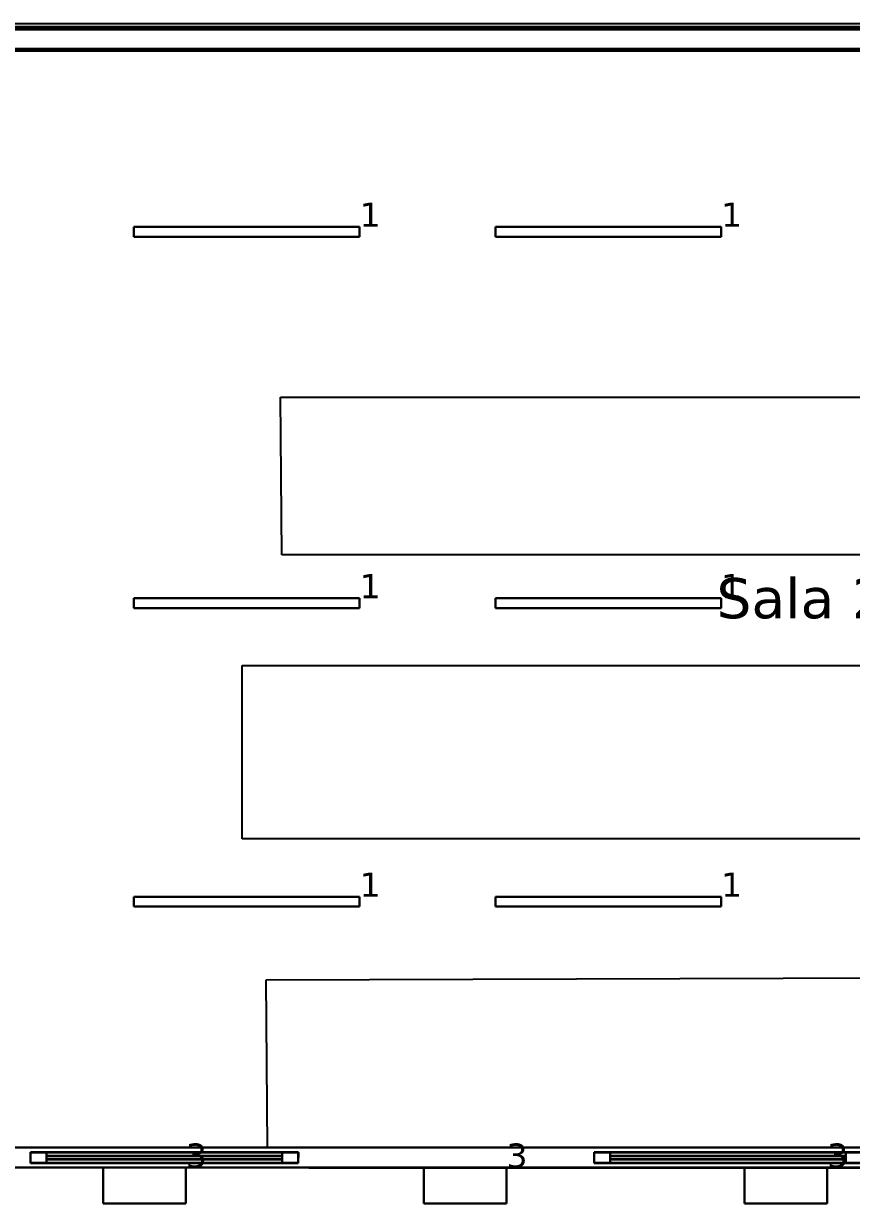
# Model space of a CAD drawing. Header units: inches. Extents: x 28 to 141, y 59 to 110.
# Drawn here: x 49.08 to 55.25, y 84.33 to 93.14 of the extents above; entities that cross this region are included whole.
import ezdxf

# ---------------------------------------------------------------- set-up
doc = ezdxf.new("R2010")
doc.units = ezdxf.units.IN
doc.header["$MEASUREMENT"] = 0
for name, color, linetype, true_color in [('DLX_BLD0_APERT', 7, 'Continuous', 0x969696), ('DLX_BLD0_CALC', 3, 'Continuous', 0x00ff00), ('DLX_BLD0_CONT', 7, 'Continuous', 0x969696), ('DLX_BLD0_DESC', 7, 'Continuous', 0x969696), ('DLX_BLD0_LUM', 7, 'Continuous', 0xffd400), ('DLX_BLD0_LUMKEY_IDX', 7, 'Continuous', 0x969696), ('DLX_BLD0_ROOF', 7, 'Continuous', 0x7f7f7f), ('DLX_BLD1_APERT', 7, 'Continuous', 0x969696), ('DLX_BLD1_CALC', 3, 'Continuous', 0x00ff00), ('DLX_BLD1_LUM', 7, 'Continuous', 0xffd400), ('DLX_BLD1_LUMKEY_IDX', 7, 'Continuous', 0x969696), ('DLX_TERR_CONT', 7, 'Continuous', 0x007d00)]:
    doc.layers.add(name, color=color, linetype=linetype, true_color=true_color)
doc.styles.add('TableTextStyle', font='')
doc.styles.get('TableTextStyle').set_extended_font_data('VERDANA.TTF')

msp = doc.modelspace()

# ---------------------------------------------------------------- linework, layer by layer
at = {"layer": 'DLX_BLD0_APERT'}
for points in [[(76.7777, 93.1132, 0), (46.7777, 93.1142, 0)], [(46.7777, 93.1142, 0), (76.7777, 93.1132, 0)], [(76.7027, 93.1357, 0), (46.8527, 93.1367, 0)], [(76.7027, 93.1357, 0), (46.8527, 93.1367, 0)], [(46.8527, 93.1367, 0), (76.7027, 93.1357, 0)], [(46.8527, 93.1367, 0), (76.7027, 93.1357, 0)], [(76.7027, 93.1132, 0), (46.8527, 93.1142, 0)], [(46.8527, 93.1142, 0), (76.7027, 93.1132, 0)], [(46.8527, 93.1142, 0), (76.7027, 93.1132, 0)], [(76.7027, 93.1132, 0), (46.8527, 93.1142, 0)], [(46.8527, 93.0917, 0), (76.7027, 93.0907, 0)], [(76.7027, 93.0907, 0), (46.8527, 93.0917, 0)], [(76.7027, 93.0907, 0), (46.8527, 93.0917, 0)], [(76.7027, 93.0907, 0), (46.8527, 93.0917, 0)], [(46.8527, 93.0917, 0), (76.7027, 93.0907, 0)], [(46.8527, 93.0917, 0), (76.7027, 93.0907, 0)], [(46.7777, 92.9342, 0), (76.7777, 92.9332, 0)], [(76.7777, 92.9332, 0), (46.7777, 92.9342, 0)], [(46.8527, 92.9342, 0), (76.7027, 92.9332, 0)], [(76.7027, 92.9332, 0), (46.8527, 92.9342, 0)], [(51.1272, 84.714, 0), (49.1272, 84.714, 0)], [(49.1272, 84.714, 0), (49.1272, 84.634, 0)], [(49.1272, 84.634, 0), (49.1272, 84.714, 0)], [(49.1272, 84.714, 0), (51.1272, 84.714, 0)], [(49.1272, 84.634, 0), (49.1272, 84.714, 0)], [(49.1272, 84.714, 0), (49.1272, 84.714, 0)], [(49.1272, 84.714, 0), (49.1272, 84.634, 0)], [(49.1272, 84.714, 0), (51.1272, 84.714, 0)], [(51.1272, 84.714, 0), (49.1272, 84.714, 0)], [(49.1272, 84.714, 0), (49.1272, 84.714, 0)], [(49.2472, 84.714, 0), (49.2472, 84.714, 0)], [(49.2472, 84.714, 0), (51.0072, 84.714, 0)], [(51.0072, 84.714, 0), (49.2472, 84.714, 0)], [(49.2472, 84.6865, 0), (49.2472, 84.714, 0)], [(49.2472, 84.714, 0), (51.0072, 84.714, 0)], [(51.0072, 84.714, 0), (49.2472, 84.714, 0)], [(49.2472, 84.714, 0), (49.2472, 84.6865, 0)], [(49.2472, 84.6865, 0), (49.2472, 84.714, 0)], [(49.2472, 84.714, 0), (49.2472, 84.714, 0)], [(49.2472, 84.714, 0), (49.2472, 84.6865, 0)], [(51.0072, 84.714, 0), (51.0072, 84.714, 0)], [(51.0072, 84.714, 0), (51.0072, 84.6865, 0)], [(51.0072, 84.6865, 0), (51.0072, 84.714, 0)], [(51.0072, 84.714, 0), (51.0072, 84.714, 0)], [(51.0072, 84.714, 0), (51.0072, 84.6865, 0)], [(51.0072, 84.6865, 0), (51.0072, 84.714, 0)], [(51.1272, 84.634, 0), (51.1272, 84.714, 0)], [(51.1272, 84.634, 0), (51.1272, 84.714, 0)], [(51.1272, 84.714, 0), (51.1272, 84.714, 0)], [(51.1272, 84.714, 0), (51.1272, 84.634, 0)], [(51.1272, 84.714, 0), (51.1272, 84.634, 0)], [(51.1272, 84.714, 0), (51.1272, 84.714, 0)], [(55.3338, 84.714, 0), (53.3338, 84.714, 0)], [(53.3338, 84.714, 0), (53.3338, 84.634, 0)], [(53.3338, 84.634, 0), (53.3338, 84.714, 0)], [(53.3338, 84.714, 0), (55.3338, 84.714, 0)], [(53.3338, 84.634, 0), (53.3338, 84.714, 0)], [(53.3338, 84.714, 0), (53.3338, 84.714, 0)], [(53.3338, 84.714, 0), (53.3338, 84.634, 0)], [(53.3338, 84.714, 0), (55.3338, 84.714, 0)], [(55.3338, 84.714, 0), (53.3338, 84.714, 0)], [(53.3338, 84.714, 0), (53.3338, 84.714, 0)], [(53.4538, 84.714, 0), (53.4538, 84.714, 0)], [(53.4538, 84.714, 0), (55.2138, 84.714, 0)], [(55.2138, 84.714, 0), (53.4538, 84.714, 0)], [(53.4538, 84.6865, 0), (53.4538, 84.714, 0)], [(53.4538, 84.714, 0), (55.2138, 84.714, 0)], [(55.2138, 84.714, 0), (53.4538, 84.714, 0)], [(53.4538, 84.714, 0), (53.4538, 84.6865, 0)], [(53.4538, 84.6865, 0), (53.4538, 84.714, 0)], [(53.4538, 84.714, 0), (53.4538, 84.714, 0)], [(53.4538, 84.714, 0), (53.4538, 84.6865, 0)], [(55.2138, 84.714, 0), (55.2138, 84.714, 0)], [(55.2138, 84.714, 0), (55.2138, 84.6865, 0)], [(55.2138, 84.6865, 0), (55.2138, 84.714, 0)], [(55.2138, 84.714, 0), (55.2138, 84.714, 0)], [(55.2138, 84.714, 0), (55.2138, 84.6865, 0)], [(55.2138, 84.6865, 0), (55.2138, 84.714, 0)], [(49.1272, 84.634, 0), (51.1272, 84.634, 0)], [(51.1272, 84.634, 0), (49.1272, 84.634, 0)], [(49.1272, 84.634, 0), (49.1272, 84.634, 0)], [(49.1272, 84.634, 0), (51.1272, 84.634, 0)], [(51.1272, 84.634, 0), (49.1272, 84.634, 0)], [(49.1272, 84.634, 0), (49.1272, 84.634, 0)], [(51.0072, 84.6865, 0), (49.2472, 84.6865, 0)], [(49.2472, 84.6865, 0), (51.0072, 84.6865, 0)], [(49.2472, 84.6615, 0), (49.2472, 84.6865, 0)], [(49.2472, 84.6865, 0), (51.0072, 84.6865, 0)], [(51.0072, 84.6865, 0), (49.2472, 84.6865, 0)], [(49.2472, 84.6865, 0), (49.2472, 84.6615, 0)], [(49.2472, 84.6865, 0), (49.2472, 84.6865, 0)], [(49.2472, 84.6865, 0), (49.2472, 84.6865, 0)], [(49.2472, 84.6865, 0), (49.2472, 84.6615, 0)], [(49.2472, 84.6615, 0), (49.2472, 84.6865, 0)], [(51.0072, 84.6865, 0), (49.2472, 84.6865, 0)], [(49.2472, 84.6865, 0), (49.2472, 84.6615, 0)], [(49.2472, 84.6865, 0), (51.0072, 84.6865, 0)], [(51.0072, 84.6865, 0), (49.2472, 84.6865, 0)], [(49.2472, 84.6865, 0), (49.2472, 84.6865, 0)], [(49.2472, 84.6615, 0), (49.2472, 84.6865, 0)], [(49.2472, 84.6865, 0), (51.0072, 84.6865, 0)], [(49.2472, 84.6615, 0), (49.2472, 84.6865, 0)], [(49.2472, 84.6865, 0), (49.2472, 84.6865, 0)], [(49.2472, 84.6865, 0), (49.2472, 84.6615, 0)], [(49.2472, 84.6615, 0), (51.0072, 84.6615, 0)], [(49.2472, 84.634, 0), (49.2472, 84.6615, 0)], [(49.2472, 84.6615, 0), (49.2472, 84.6615, 0)], [(49.2472, 84.6615, 0), (49.2472, 84.634, 0)], [(49.2472, 84.634, 0), (49.2472, 84.6615, 0)], [(51.0072, 84.6615, 0), (49.2472, 84.6615, 0)], [(49.2472, 84.6615, 0), (49.2472, 84.634, 0)], [(51.0072, 84.6615, 0), (49.2472, 84.6615, 0)], [(49.2472, 84.6615, 0), (51.0072, 84.6615, 0)], [(49.2472, 84.6615, 0), (49.2472, 84.6615, 0)], [(49.2472, 84.6615, 0), (51.0072, 84.6615, 0)], [(51.0072, 84.6615, 0), (49.2472, 84.6615, 0)], [(49.2472, 84.6615, 0), (49.2472, 84.6615, 0)], [(49.2472, 84.6615, 0), (51.0072, 84.6615, 0)], [(51.0072, 84.6615, 0), (49.2472, 84.6615, 0)], [(49.2472, 84.6615, 0), (49.2472, 84.6615, 0)], [(49.2472, 84.634, 0), (49.2472, 84.634, 0)], [(49.2472, 84.634, 0), (51.0072, 84.634, 0)], [(51.0072, 84.634, 0), (49.2472, 84.634, 0)], [(51.0072, 84.634, 0), (49.2472, 84.634, 0)], [(49.2472, 84.634, 0), (49.2472, 84.634, 0)], [(49.2472, 84.634, 0), (51.0072, 84.634, 0)], [(51.0072, 84.6865, 0), (51.0072, 84.6615, 0)], [(51.0072, 84.6865, 0), (51.0072, 84.6865, 0)], [(51.0072, 84.6865, 0), (51.0072, 84.6865, 0)], [(51.0072, 84.6865, 0), (51.0072, 84.6615, 0)], [(51.0072, 84.6615, 0), (51.0072, 84.6865, 0)], [(51.0072, 84.6615, 0), (51.0072, 84.6865, 0)], [(51.0072, 84.6615, 0), (51.0072, 84.6865, 0)], [(51.0072, 84.6865, 0), (51.0072, 84.6865, 0)], [(51.0072, 84.6865, 0), (51.0072, 84.6615, 0)], [(51.0072, 84.6615, 0), (51.0072, 84.6865, 0)], [(51.0072, 84.6865, 0), (51.0072, 84.6865, 0)], [(51.0072, 84.6865, 0), (51.0072, 84.6615, 0)], [(51.0072, 84.6615, 0), (51.0072, 84.634, 0)], [(51.0072, 84.6615, 0), (51.0072, 84.6615, 0)], [(51.0072, 84.6615, 0), (51.0072, 84.634, 0)], [(51.0072, 84.634, 0), (51.0072, 84.6615, 0)], [(51.0072, 84.634, 0), (51.0072, 84.6615, 0)], [(51.0072, 84.6615, 0), (51.0072, 84.6615, 0)], [(51.0072, 84.6615, 0), (51.0072, 84.6615, 0)], [(51.0072, 84.6615, 0), (51.0072, 84.6615, 0)], [(51.0072, 84.634, 0), (51.0072, 84.634, 0)], [(51.0072, 84.634, 0), (51.0072, 84.634, 0)], [(51.1272, 84.634, 0), (51.1272, 84.634, 0)], [(51.1272, 84.634, 0), (51.1272, 84.634, 0)], [(53.3338, 84.634, 0), (55.3338, 84.634, 0)], [(55.3338, 84.634, 0), (53.3338, 84.634, 0)], [(53.3338, 84.634, 0), (53.3338, 84.634, 0)], [(53.3338, 84.634, 0), (55.3338, 84.634, 0)], [(55.3338, 84.634, 0), (53.3338, 84.634, 0)], [(53.3338, 84.634, 0), (53.3338, 84.634, 0)], [(55.2138, 84.6865, 0), (53.4538, 84.6865, 0)], [(53.4538, 84.6865, 0), (55.2138, 84.6865, 0)], [(53.4538, 84.6615, 0), (53.4538, 84.6865, 0)], [(53.4538, 84.6865, 0), (55.2138, 84.6865, 0)], [(55.2138, 84.6865, 0), (53.4538, 84.6865, 0)], [(53.4538, 84.6865, 0), (53.4538, 84.6615, 0)], [(53.4538, 84.6865, 0), (53.4538, 84.6865, 0)], [(53.4538, 84.6865, 0), (53.4538, 84.6865, 0)], [(53.4538, 84.6865, 0), (53.4538, 84.6615, 0)], [(53.4538, 84.6615, 0), (53.4538, 84.6865, 0)], [(55.2138, 84.6865, 0), (53.4538, 84.6865, 0)], [(53.4538, 84.6865, 0), (53.4538, 84.6615, 0)], [(53.4538, 84.6865, 0), (55.2138, 84.6865, 0)], [(55.2138, 84.6865, 0), (53.4538, 84.6865, 0)], [(53.4538, 84.6865, 0), (53.4538, 84.6865, 0)], [(53.4538, 84.6615, 0), (53.4538, 84.6865, 0)], [(53.4538, 84.6865, 0), (55.2138, 84.6865, 0)], [(53.4538, 84.6615, 0), (53.4538, 84.6865, 0)], [(53.4538, 84.6865, 0), (53.4538, 84.6865, 0)], [(53.4538, 84.6865, 0), (53.4538, 84.6615, 0)], [(53.4538, 84.6615, 0), (55.2138, 84.6615, 0)], [(53.4538, 84.634, 0), (53.4538, 84.6615, 0)], [(53.4538, 84.6615, 0), (53.4538, 84.6615, 0)], [(53.4538, 84.6615, 0), (53.4538, 84.634, 0)], [(53.4538, 84.634, 0), (53.4538, 84.6615, 0)], [(55.2138, 84.6615, 0), (53.4538, 84.6615, 0)], [(53.4538, 84.6615, 0), (53.4538, 84.634, 0)], [(55.2138, 84.6615, 0), (53.4538, 84.6615, 0)], [(53.4538, 84.6615, 0), (55.2138, 84.6615, 0)], [(53.4538, 84.6615, 0), (53.4538, 84.6615, 0)], [(53.4538, 84.6615, 0), (55.2138, 84.6615, 0)], [(55.2138, 84.6615, 0), (53.4538, 84.6615, 0)], [(53.4538, 84.6615, 0), (53.4538, 84.6615, 0)], [(53.4538, 84.6615, 0), (55.2138, 84.6615, 0)], [(55.2138, 84.6615, 0), (53.4538, 84.6615, 0)], [(53.4538, 84.6615, 0), (53.4538, 84.6615, 0)], [(53.4538, 84.634, 0), (53.4538, 84.634, 0)], [(53.4538, 84.634, 0), (55.2138, 84.634, 0)], [(55.2138, 84.634, 0), (53.4538, 84.634, 0)], [(55.2138, 84.634, 0), (53.4538, 84.634, 0)], [(53.4538, 84.634, 0), (53.4538, 84.634, 0)], [(53.4538, 84.634, 0), (55.2138, 84.634, 0)], [(55.2138, 84.6865, 0), (55.2138, 84.6615, 0)], [(55.2138, 84.6865, 0), (55.2138, 84.6865, 0)], [(55.2138, 84.6865, 0), (55.2138, 84.6865, 0)], [(55.2138, 84.6865, 0), (55.2138, 84.6615, 0)], [(55.2138, 84.6615, 0), (55.2138, 84.6865, 0)], [(55.2138, 84.6615, 0), (55.2138, 84.6865, 0)], [(55.2138, 84.6615, 0), (55.2138, 84.6865, 0)], [(55.2138, 84.6865, 0), (55.2138, 84.6865, 0)], [(55.2138, 84.6865, 0), (55.2138, 84.6615, 0)], [(55.2138, 84.6615, 0), (55.2138, 84.6865, 0)], [(55.2138, 84.6865, 0), (55.2138, 84.6865, 0)], [(55.2138, 84.6865, 0), (55.2138, 84.6615, 0)], [(55.2138, 84.6615, 0), (55.2138, 84.634, 0)], [(55.2138, 84.6615, 0), (55.2138, 84.6615, 0)], [(55.2138, 84.6615, 0), (55.2138, 84.634, 0)], [(55.2138, 84.634, 0), (55.2138, 84.6615, 0)], [(55.2138, 84.634, 0), (55.2138, 84.6615, 0)], [(55.2138, 84.6615, 0), (55.2138, 84.6615, 0)], [(55.2138, 84.6615, 0), (55.2138, 84.6615, 0)], [(55.2138, 84.6615, 0), (55.2138, 84.6615, 0)], [(55.2138, 84.634, 0), (55.2138, 84.634, 0)], [(55.2138, 84.634, 0), (55.2138, 84.634, 0)]]:
    msp.add_polyline3d(points, dxfattribs=at)
at = {"layer": 'DLX_BLD0_CALC'}
for points in [[(76.7027, 92.9482, 0), (46.8527, 92.9492, 0)], [(50.9949, 90.3489, 0), (70.9615, 90.3489, 0)], [(51.0044, 89.1717, 0), (50.9949, 90.3489, 0)], [(70.9709, 89.1717, 0), (51.0044, 89.1717, 0)], [(50.7076, 88.3465, 0), (70.9325, 88.3462, 0)], [(50.7076, 87.0526, 0), (50.7076, 88.3465, 0)], [(70.9325, 87.0524, 0), (50.7076, 87.0526, 0)], [(50.8882, 86.0002, 0), (70.9536, 86.065, 0)], [(50.8974, 84.7491, 0), (50.8882, 86.0002, 0)], [(48.2693, 84.749, 0), (50.8974, 84.7491, 0)]]:
    msp.add_polyline3d(points, dxfattribs=at)
at = {"layer": 'DLX_BLD0_CONT'}
for points in [[(81.4002, 93.098, 0), (28.2, 93.0998, 0)], [(81.2592, 92.948, 0), (28.3576, 92.9498, 0)], [(28.3576, 84.7489, 0), (81.2592, 84.7493, 0)], [(38.5076, 84.5989, 0), (81.4002, 84.5989, 0)]]:
    msp.add_polyline3d(points, dxfattribs=at)
at = {"layer": 'DLX_BLD0_LUM'}
for points in [[(49.9004, 91.5462, 0), (49.9004, 91.6202, 0)], [(49.9004, 91.6202, 0), (49.9004, 91.6202, 0)], [(49.9004, 91.6202, 0), (49.9004, 91.5462, 0)], [(49.9004, 91.6202, 0), (51.5844, 91.6202, 0)], [(51.5844, 91.6202, 0), (49.9004, 91.6202, 0)], [(49.9004, 91.6202, 0), (49.9004, 91.6202, 0)], [(51.5844, 91.6202, 0), (49.9004, 91.6202, 0)], [(49.9004, 91.6202, 0), (49.9004, 91.5462, 0)], [(49.9004, 91.5462, 0), (49.9004, 91.6202, 0)], [(49.9004, 91.6202, 0), (51.5844, 91.6202, 0)], [(51.5844, 91.6202, 0), (51.5844, 91.6202, 0)], [(51.5844, 91.6202, 0), (51.5844, 91.5462, 0)], [(51.5844, 91.5462, 0), (51.5844, 91.6202, 0)], [(51.5844, 91.6202, 0), (51.5844, 91.6202, 0)], [(51.5844, 91.5462, 0), (51.5844, 91.6202, 0)], [(51.5844, 91.6202, 0), (51.5844, 91.5462, 0)], [(52.5981, 91.5462, 0), (52.5981, 91.6202, 0)], [(52.5981, 91.6202, 0), (52.5981, 91.6202, 0)], [(52.5981, 91.6202, 0), (52.5981, 91.5462, 0)], [(52.5981, 91.6202, 0), (54.2821, 91.6202, 0)], [(54.2821, 91.6202, 0), (52.5981, 91.6202, 0)], [(52.5981, 91.6202, 0), (52.5981, 91.6202, 0)], [(54.2821, 91.6202, 0), (52.5981, 91.6202, 0)], [(52.5981, 91.6202, 0), (52.5981, 91.5462, 0)], [(52.5981, 91.5462, 0), (52.5981, 91.6202, 0)], [(52.5981, 91.6202, 0), (54.2821, 91.6202, 0)], [(54.2821, 91.6202, 0), (54.2821, 91.6202, 0)], [(54.2821, 91.6202, 0), (54.2821, 91.5462, 0)], [(54.2821, 91.5462, 0), (54.2821, 91.6202, 0)], [(54.2821, 91.6202, 0), (54.2821, 91.6202, 0)], [(54.2821, 91.5462, 0), (54.2821, 91.6202, 0)], [(54.2821, 91.6202, 0), (54.2821, 91.5462, 0)], [(49.9004, 91.5462, 0), (49.9004, 91.5462, 0)], [(51.5844, 91.5462, 0), (49.9004, 91.5462, 0)], [(49.9004, 91.5462, 0), (49.9004, 91.5462, 0)], [(49.9004, 91.5462, 0), (51.5844, 91.5462, 0)], [(49.9004, 91.5462, 0), (51.5844, 91.5462, 0)], [(51.5844, 91.5462, 0), (49.9004, 91.5462, 0)], [(51.5844, 91.5462, 0), (51.5844, 91.5462, 0)], [(51.5844, 91.5462, 0), (51.5844, 91.5462, 0)], [(52.5981, 91.5462, 0), (52.5981, 91.5462, 0)], [(54.2821, 91.5462, 0), (52.5981, 91.5462, 0)], [(52.5981, 91.5462, 0), (52.5981, 91.5462, 0)], [(52.5981, 91.5462, 0), (54.2821, 91.5462, 0)], [(52.5981, 91.5462, 0), (54.2821, 91.5462, 0)], [(54.2821, 91.5462, 0), (52.5981, 91.5462, 0)], [(54.2821, 91.5462, 0), (54.2821, 91.5462, 0)], [(54.2821, 91.5462, 0), (54.2821, 91.5462, 0)], [(49.9004, 88.7744, 0), (49.9004, 88.8484, 0)], [(49.9004, 88.8484, 0), (49.9004, 88.8484, 0)], [(49.9004, 88.8484, 0), (49.9004, 88.7744, 0)], [(49.9004, 88.8484, 0), (51.5844, 88.8484, 0)], [(51.5844, 88.8484, 0), (49.9004, 88.8484, 0)], [(49.9004, 88.8484, 0), (49.9004, 88.8484, 0)], [(51.5844, 88.8484, 0), (49.9004, 88.8484, 0)], [(49.9004, 88.8484, 0), (49.9004, 88.7744, 0)], [(49.9004, 88.7744, 0), (49.9004, 88.8484, 0)], [(49.9004, 88.8484, 0), (51.5844, 88.8484, 0)], [(51.5844, 88.8484, 0), (51.5844, 88.8484, 0)], [(51.5844, 88.8484, 0), (51.5844, 88.7744, 0)], [(51.5844, 88.7744, 0), (51.5844, 88.8484, 0)], [(51.5844, 88.8484, 0), (51.5844, 88.8484, 0)], [(51.5844, 88.7744, 0), (51.5844, 88.8484, 0)], [(51.5844, 88.8484, 0), (51.5844, 88.7744, 0)], [(52.5981, 88.7744, 0), (52.5981, 88.8484, 0)], [(52.5981, 88.8484, 0), (52.5981, 88.8484, 0)], [(52.5981, 88.8484, 0), (52.5981, 88.7744, 0)], [(52.5981, 88.8484, 0), (54.2821, 88.8484, 0)], [(54.2821, 88.8484, 0), (52.5981, 88.8484, 0)], [(52.5981, 88.8484, 0), (52.5981, 88.8484, 0)], [(54.2821, 88.8484, 0), (52.5981, 88.8484, 0)], [(52.5981, 88.8484, 0), (52.5981, 88.7744, 0)], [(52.5981, 88.7744, 0), (52.5981, 88.8484, 0)], [(52.5981, 88.8484, 0), (54.2821, 88.8484, 0)], [(54.2821, 88.8484, 0), (54.2821, 88.8484, 0)], [(54.2821, 88.8484, 0), (54.2821, 88.7744, 0)], [(54.2821, 88.7744, 0), (54.2821, 88.8484, 0)], [(54.2821, 88.8484, 0), (54.2821, 88.8484, 0)], [(54.2821, 88.7744, 0), (54.2821, 88.8484, 0)], [(54.2821, 88.8484, 0), (54.2821, 88.7744, 0)], [(49.9004, 88.7744, 0), (49.9004, 88.7744, 0)], [(51.5844, 88.7744, 0), (49.9004, 88.7744, 0)], [(49.9004, 88.7744, 0), (49.9004, 88.7744, 0)], [(49.9004, 88.7744, 0), (51.5844, 88.7744, 0)], [(49.9004, 88.7744, 0), (51.5844, 88.7744, 0)], [(51.5844, 88.7744, 0), (49.9004, 88.7744, 0)], [(51.5844, 88.7744, 0), (51.5844, 88.7744, 0)], [(51.5844, 88.7744, 0), (51.5844, 88.7744, 0)], [(52.5981, 88.7744, 0), (52.5981, 88.7744, 0)], [(54.2821, 88.7744, 0), (52.5981, 88.7744, 0)], [(52.5981, 88.7744, 0), (52.5981, 88.7744, 0)], [(52.5981, 88.7744, 0), (54.2821, 88.7744, 0)], [(52.5981, 88.7744, 0), (54.2821, 88.7744, 0)], [(54.2821, 88.7744, 0), (52.5981, 88.7744, 0)], [(54.2821, 88.7744, 0), (54.2821, 88.7744, 0)], [(54.2821, 88.7744, 0), (54.2821, 88.7744, 0)], [(49.9004, 86.5465, 0), (49.9004, 86.6205, 0)], [(49.9004, 86.6205, 0), (49.9004, 86.6205, 0)], [(49.9004, 86.6205, 0), (49.9004, 86.5465, 0)], [(49.9004, 86.6205, 0), (51.5844, 86.6205, 0)], [(51.5844, 86.6205, 0), (49.9004, 86.6205, 0)], [(49.9004, 86.6205, 0), (49.9004, 86.6205, 0)], [(51.5844, 86.6205, 0), (49.9004, 86.6205, 0)], [(49.9004, 86.6205, 0), (49.9004, 86.5465, 0)], [(49.9004, 86.5465, 0), (49.9004, 86.6205, 0)], [(49.9004, 86.6205, 0), (51.5844, 86.6205, 0)], [(51.5844, 86.6205, 0), (51.5844, 86.6205, 0)], [(51.5844, 86.6205, 0), (51.5844, 86.5465, 0)], [(51.5844, 86.5465, 0), (51.5844, 86.6205, 0)], [(51.5844, 86.6205, 0), (51.5844, 86.6205, 0)], [(51.5844, 86.5465, 0), (51.5844, 86.6205, 0)], [(51.5844, 86.6205, 0), (51.5844, 86.5465, 0)], [(52.5982, 86.5465, 0), (52.5982, 86.6205, 0)], [(52.5982, 86.6205, 0), (52.5982, 86.6205, 0)], [(52.5982, 86.6205, 0), (52.5982, 86.5465, 0)], [(52.5982, 86.6205, 0), (54.2822, 86.6205, 0)], [(54.2822, 86.6205, 0), (52.5982, 86.6205, 0)], [(52.5982, 86.6205, 0), (52.5982, 86.6205, 0)], [(54.2822, 86.6205, 0), (52.5982, 86.6205, 0)], [(52.5982, 86.6205, 0), (52.5982, 86.5465, 0)], [(52.5982, 86.5465, 0), (52.5982, 86.6205, 0)], [(52.5982, 86.6205, 0), (54.2822, 86.6205, 0)], [(54.2822, 86.6205, 0), (54.2822, 86.6205, 0)], [(54.2822, 86.6205, 0), (54.2822, 86.5465, 0)], [(54.2822, 86.5465, 0), (54.2822, 86.6205, 0)], [(54.2822, 86.6205, 0), (54.2822, 86.6205, 0)], [(54.2822, 86.5465, 0), (54.2822, 86.6205, 0)], [(54.2822, 86.6205, 0), (54.2822, 86.5465, 0)], [(49.9004, 86.5465, 0), (49.9004, 86.5465, 0)], [(51.5844, 86.5465, 0), (49.9004, 86.5465, 0)], [(49.9004, 86.5465, 0), (49.9004, 86.5465, 0)], [(49.9004, 86.5465, 0), (51.5844, 86.5465, 0)], [(49.9004, 86.5465, 0), (51.5844, 86.5465, 0)], [(51.5844, 86.5465, 0), (49.9004, 86.5465, 0)], [(51.5844, 86.5465, 0), (51.5844, 86.5465, 0)], [(51.5844, 86.5465, 0), (51.5844, 86.5465, 0)], [(52.5982, 86.5465, 0), (52.5982, 86.5465, 0)], [(54.2822, 86.5465, 0), (52.5982, 86.5465, 0)], [(52.5982, 86.5465, 0), (52.5982, 86.5465, 0)], [(52.5982, 86.5465, 0), (54.2822, 86.5465, 0)], [(52.5982, 86.5465, 0), (54.2822, 86.5465, 0)], [(54.2822, 86.5465, 0), (52.5982, 86.5465, 0)], [(54.2822, 86.5465, 0), (54.2822, 86.5465, 0)], [(54.2822, 86.5465, 0), (54.2822, 86.5465, 0)]]:
    msp.add_polyline3d(points, dxfattribs=at)
at = {"layer": 'DLX_BLD0_ROOF'}
for points in [[(81.4002, 93.098, 0), (28.2, 93.0998, 0)], [(28.2, 93.0998, 0), (81.4002, 93.098, 0)], [(28.2, 93.0998, 0), (81.4002, 93.098, 0)], [(81.4002, 93.098, 0), (28.2, 93.0998, 0)], [(81.2592, 92.948, 0), (28.3576, 92.9498, 0)], [(28.3576, 92.9498, 0), (81.2592, 92.948, 0)], [(28.3576, 84.7489, 0), (81.2592, 84.7493, 0)], [(81.2592, 84.7493, 0), (28.3576, 84.7489, 0)], [(38.5076, 84.5989, 0), (81.4002, 84.5989, 0)], [(81.4002, 84.5989, 0), (38.5076, 84.5989, 0)], [(81.4002, 84.5989, 0), (38.5076, 84.5989, 0)], [(38.5076, 84.5989, 0), (81.4002, 84.5989, 0)]]:
    msp.add_polyline3d(points, dxfattribs=at)
at = {"layer": 'DLX_BLD1_APERT'}
for points in [[(49.1273, 84.7124, 0), (49.1272, 84.6324, 0)], [(49.1272, 84.6324, 0), (49.1273, 84.7124, 0)], [(49.1272, 84.6324, 0), (49.1273, 84.7124, 0)], [(49.1273, 84.7124, 0), (49.1272, 84.6324, 0)], [(51.1273, 84.7117, 0), (49.1273, 84.7124, 0)], [(49.1273, 84.7124, 0), (51.1273, 84.7117, 0)], [(49.1273, 84.7124, 0), (49.1273, 84.7124, 0)], [(49.1273, 84.7124, 0), (51.1273, 84.7117, 0)], [(51.1273, 84.7117, 0), (49.1273, 84.7124, 0)], [(49.1273, 84.7124, 0), (49.1273, 84.7124, 0)], [(49.2472, 84.6848, 0), (49.2473, 84.7123, 0)], [(49.2473, 84.7123, 0), (49.2472, 84.6848, 0)], [(49.2472, 84.6848, 0), (49.2473, 84.7123, 0)], [(49.2473, 84.7123, 0), (49.2472, 84.6848, 0)], [(49.2473, 84.7123, 0), (49.2473, 84.7123, 0)], [(49.2473, 84.7123, 0), (51.0073, 84.7117, 0)], [(51.0073, 84.7117, 0), (49.2473, 84.7123, 0)], [(49.2473, 84.7123, 0), (51.0073, 84.7117, 0)], [(51.0073, 84.7117, 0), (49.2473, 84.7123, 0)], [(49.2473, 84.7123, 0), (49.2473, 84.7123, 0)], [(51.0073, 84.7117, 0), (51.0073, 84.7117, 0)], [(51.0073, 84.7117, 0), (51.0073, 84.6842, 0)], [(51.0073, 84.6842, 0), (51.0073, 84.7117, 0)], [(51.0073, 84.7117, 0), (51.0073, 84.7117, 0)], [(51.0073, 84.7117, 0), (51.0073, 84.6842, 0)], [(51.0073, 84.6842, 0), (51.0073, 84.7117, 0)], [(51.1272, 84.6317, 0), (51.1273, 84.7117, 0)], [(51.1272, 84.6317, 0), (51.1273, 84.7117, 0)], [(51.1273, 84.7117, 0), (51.1272, 84.6317, 0)], [(51.1273, 84.7117, 0), (51.1272, 84.6317, 0)], [(51.1273, 84.7117, 0), (51.1273, 84.7117, 0)], [(51.1273, 84.7117, 0), (51.1273, 84.7117, 0)], [(55.3338, 84.711, 0), (53.3338, 84.7117, 0)], [(53.3338, 84.7117, 0), (53.3338, 84.6317, 0)], [(53.3338, 84.6317, 0), (53.3338, 84.7117, 0)], [(53.3338, 84.7117, 0), (55.3338, 84.711, 0)], [(53.3338, 84.6317, 0), (53.3338, 84.7117, 0)], [(53.3338, 84.7117, 0), (53.3338, 84.7117, 0)], [(53.3338, 84.7117, 0), (53.3338, 84.6317, 0)], [(53.3338, 84.7117, 0), (55.3338, 84.711, 0)], [(55.3338, 84.711, 0), (53.3338, 84.7117, 0)], [(53.3338, 84.7117, 0), (53.3338, 84.7117, 0)], [(53.4538, 84.7116, 0), (53.4538, 84.7116, 0)], [(53.4538, 84.7116, 0), (55.2138, 84.711, 0)], [(55.2138, 84.711, 0), (53.4538, 84.7116, 0)], [(53.4538, 84.6841, 0), (53.4538, 84.7116, 0)], [(53.4538, 84.7116, 0), (55.2138, 84.711, 0)], [(55.2138, 84.711, 0), (53.4538, 84.7116, 0)], [(53.4538, 84.7116, 0), (53.4538, 84.6841, 0)], [(53.4538, 84.6841, 0), (53.4538, 84.7116, 0)], [(53.4538, 84.7116, 0), (53.4538, 84.7116, 0)], [(53.4538, 84.7116, 0), (53.4538, 84.6841, 0)], [(55.2138, 84.711, 0), (55.2138, 84.711, 0)], [(55.2138, 84.711, 0), (55.2138, 84.6835, 0)], [(55.2138, 84.6835, 0), (55.2138, 84.711, 0)], [(55.2138, 84.711, 0), (55.2138, 84.711, 0)], [(55.2138, 84.711, 0), (55.2138, 84.6835, 0)], [(55.2138, 84.6835, 0), (55.2138, 84.711, 0)], [(49.1272, 84.6324, 0), (51.1272, 84.6317, 0)], [(51.1272, 84.6317, 0), (49.1272, 84.6324, 0)], [(49.1272, 84.6324, 0), (49.1272, 84.6324, 0)], [(49.1272, 84.6324, 0), (51.1272, 84.6317, 0)], [(51.1272, 84.6317, 0), (49.1272, 84.6324, 0)], [(49.1272, 84.6324, 0), (49.1272, 84.6324, 0)], [(51.0073, 84.6842, 0), (49.2472, 84.6848, 0)], [(49.2472, 84.6848, 0), (51.0073, 84.6842, 0)], [(49.2472, 84.6598, 0), (49.2472, 84.6848, 0)], [(49.2472, 84.6848, 0), (51.0073, 84.6842, 0)], [(51.0073, 84.6842, 0), (49.2472, 84.6848, 0)], [(49.2472, 84.6848, 0), (49.2472, 84.6598, 0)], [(49.2472, 84.6848, 0), (49.2472, 84.6848, 0)], [(49.2472, 84.6848, 0), (49.2472, 84.6848, 0)], [(49.2472, 84.6848, 0), (49.2472, 84.6598, 0)], [(49.2472, 84.6598, 0), (49.2472, 84.6848, 0)], [(51.0073, 84.6842, 0), (49.2472, 84.6848, 0)], [(49.2472, 84.6848, 0), (49.2472, 84.6598, 0)], [(49.2472, 84.6848, 0), (51.0073, 84.6842, 0)], [(51.0073, 84.6842, 0), (49.2472, 84.6848, 0)], [(49.2472, 84.6848, 0), (49.2472, 84.6848, 0)], [(49.2472, 84.6598, 0), (49.2472, 84.6848, 0)], [(49.2472, 84.6848, 0), (51.0073, 84.6842, 0)], [(49.2472, 84.6598, 0), (49.2472, 84.6848, 0)], [(49.2472, 84.6848, 0), (49.2472, 84.6848, 0)], [(49.2472, 84.6848, 0), (49.2472, 84.6598, 0)], [(49.2472, 84.6598, 0), (51.0072, 84.6592, 0)], [(49.2472, 84.6323, 0), (49.2472, 84.6598, 0)], [(49.2472, 84.6598, 0), (49.2472, 84.6598, 0)], [(49.2472, 84.6598, 0), (49.2472, 84.6323, 0)], [(49.2472, 84.6323, 0), (49.2472, 84.6598, 0)], [(51.0072, 84.6592, 0), (49.2472, 84.6598, 0)], [(49.2472, 84.6598, 0), (49.2472, 84.6323, 0)], [(51.0072, 84.6592, 0), (49.2472, 84.6598, 0)], [(49.2472, 84.6598, 0), (51.0072, 84.6592, 0)], [(49.2472, 84.6598, 0), (49.2472, 84.6598, 0)], [(49.2472, 84.6598, 0), (51.0072, 84.6592, 0)], [(51.0072, 84.6592, 0), (49.2472, 84.6598, 0)], [(49.2472, 84.6598, 0), (49.2472, 84.6598, 0)], [(49.2472, 84.6598, 0), (51.0072, 84.6592, 0)], [(51.0072, 84.6592, 0), (49.2472, 84.6598, 0)], [(49.2472, 84.6598, 0), (49.2472, 84.6598, 0)], [(49.2472, 84.6323, 0), (49.2472, 84.6323, 0)], [(49.2472, 84.6323, 0), (51.0072, 84.6317, 0)], [(51.0072, 84.6317, 0), (49.2472, 84.6323, 0)], [(51.0072, 84.6317, 0), (49.2472, 84.6323, 0)], [(49.2472, 84.6323, 0), (49.2472, 84.6323, 0)], [(49.2472, 84.6323, 0), (51.0072, 84.6317, 0)], [(51.0073, 84.6842, 0), (51.0072, 84.6592, 0)], [(51.0073, 84.6842, 0), (51.0072, 84.6592, 0)], [(51.0072, 84.6592, 0), (51.0073, 84.6842, 0)], [(51.0072, 84.6592, 0), (51.0073, 84.6842, 0)], [(51.0072, 84.6592, 0), (51.0073, 84.6842, 0)], [(51.0073, 84.6842, 0), (51.0072, 84.6592, 0)], [(51.0072, 84.6592, 0), (51.0073, 84.6842, 0)], [(51.0073, 84.6842, 0), (51.0072, 84.6592, 0)], [(51.0072, 84.6592, 0), (51.0072, 84.6317, 0)], [(51.0072, 84.6592, 0), (51.0072, 84.6592, 0)], [(51.0072, 84.6592, 0), (51.0072, 84.6317, 0)], [(51.0072, 84.6317, 0), (51.0072, 84.6592, 0)], [(51.0072, 84.6317, 0), (51.0072, 84.6592, 0)], [(51.0072, 84.6592, 0), (51.0072, 84.6592, 0)], [(51.0072, 84.6592, 0), (51.0072, 84.6592, 0)], [(51.0072, 84.6592, 0), (51.0072, 84.6592, 0)], [(51.0072, 84.6317, 0), (51.0072, 84.6317, 0)], [(51.0072, 84.6317, 0), (51.0072, 84.6317, 0)], [(51.0073, 84.6842, 0), (51.0073, 84.6842, 0)], [(51.0073, 84.6842, 0), (51.0073, 84.6842, 0)], [(51.0073, 84.6842, 0), (51.0073, 84.6842, 0)], [(51.0073, 84.6842, 0), (51.0073, 84.6842, 0)], [(51.1272, 84.6317, 0), (51.1272, 84.6317, 0)], [(51.1272, 84.6317, 0), (51.1272, 84.6317, 0)], [(53.3338, 84.6317, 0), (55.3338, 84.631, 0)], [(55.3338, 84.631, 0), (53.3338, 84.6317, 0)], [(53.3338, 84.6317, 0), (53.3338, 84.6317, 0)], [(53.3338, 84.6317, 0), (55.3338, 84.631, 0)], [(55.3338, 84.631, 0), (53.3338, 84.6317, 0)], [(53.3338, 84.6317, 0), (53.3338, 84.6317, 0)], [(55.2138, 84.6835, 0), (53.4538, 84.6841, 0)], [(53.4538, 84.6841, 0), (55.2138, 84.6835, 0)], [(53.4538, 84.6591, 0), (53.4538, 84.6841, 0)], [(53.4538, 84.6841, 0), (55.2138, 84.6835, 0)], [(55.2138, 84.6835, 0), (53.4538, 84.6841, 0)], [(53.4538, 84.6841, 0), (53.4538, 84.6591, 0)], [(53.4538, 84.6841, 0), (53.4538, 84.6841, 0)], [(53.4538, 84.6841, 0), (53.4538, 84.6841, 0)], [(53.4538, 84.6841, 0), (53.4538, 84.6591, 0)], [(53.4538, 84.6591, 0), (53.4538, 84.6841, 0)], [(55.2138, 84.6835, 0), (53.4538, 84.6841, 0)], [(53.4538, 84.6841, 0), (53.4538, 84.6591, 0)], [(53.4538, 84.6841, 0), (55.2138, 84.6835, 0)], [(55.2138, 84.6835, 0), (53.4538, 84.6841, 0)], [(53.4538, 84.6841, 0), (53.4538, 84.6841, 0)], [(53.4538, 84.6591, 0), (53.4538, 84.6841, 0)], [(53.4538, 84.6841, 0), (55.2138, 84.6835, 0)], [(53.4538, 84.6591, 0), (53.4538, 84.6841, 0)], [(53.4538, 84.6841, 0), (53.4538, 84.6841, 0)], [(53.4538, 84.6841, 0), (53.4538, 84.6591, 0)], [(53.4538, 84.6591, 0), (55.2138, 84.6585, 0)], [(53.4538, 84.6316, 0), (53.4538, 84.6591, 0)], [(53.4538, 84.6591, 0), (53.4538, 84.6591, 0)], [(53.4538, 84.6591, 0), (53.4538, 84.6316, 0)], [(53.4538, 84.6316, 0), (53.4538, 84.6591, 0)], [(55.2138, 84.6585, 0), (53.4538, 84.6591, 0)], [(53.4538, 84.6591, 0), (53.4538, 84.6316, 0)], [(55.2138, 84.6585, 0), (53.4538, 84.6591, 0)], [(53.4538, 84.6591, 0), (55.2138, 84.6585, 0)], [(53.4538, 84.6591, 0), (53.4538, 84.6591, 0)], [(53.4538, 84.6591, 0), (55.2138, 84.6585, 0)], [(55.2138, 84.6585, 0), (53.4538, 84.6591, 0)], [(53.4538, 84.6591, 0), (53.4538, 84.6591, 0)], [(53.4538, 84.6591, 0), (55.2138, 84.6585, 0)], [(55.2138, 84.6585, 0), (53.4538, 84.6591, 0)], [(53.4538, 84.6591, 0), (53.4538, 84.6591, 0)], [(53.4538, 84.6316, 0), (53.4538, 84.6316, 0)], [(53.4538, 84.6316, 0), (55.2138, 84.631, 0)], [(55.2138, 84.631, 0), (53.4538, 84.6316, 0)], [(55.2138, 84.631, 0), (53.4538, 84.6316, 0)], [(53.4538, 84.6316, 0), (53.4538, 84.6316, 0)], [(53.4538, 84.6316, 0), (55.2138, 84.631, 0)], [(55.2138, 84.6835, 0), (55.2138, 84.6585, 0)], [(55.2138, 84.6835, 0), (55.2138, 84.6835, 0)], [(55.2138, 84.6835, 0), (55.2138, 84.6835, 0)], [(55.2138, 84.6835, 0), (55.2138, 84.6585, 0)], [(55.2138, 84.6585, 0), (55.2138, 84.6835, 0)], [(55.2138, 84.6585, 0), (55.2138, 84.6835, 0)], [(55.2138, 84.6585, 0), (55.2138, 84.6835, 0)], [(55.2138, 84.6835, 0), (55.2138, 84.6835, 0)], [(55.2138, 84.6835, 0), (55.2138, 84.6585, 0)], [(55.2138, 84.6585, 0), (55.2138, 84.6835, 0)], [(55.2138, 84.6835, 0), (55.2138, 84.6835, 0)], [(55.2138, 84.6835, 0), (55.2138, 84.6585, 0)], [(55.2138, 84.6585, 0), (55.2138, 84.631, 0)], [(55.2138, 84.6585, 0), (55.2138, 84.6585, 0)], [(55.2138, 84.6585, 0), (55.2138, 84.631, 0)], [(55.2138, 84.631, 0), (55.2138, 84.6585, 0)], [(55.2138, 84.631, 0), (55.2138, 84.6585, 0)], [(55.2138, 84.6585, 0), (55.2138, 84.6585, 0)], [(55.2138, 84.6585, 0), (55.2138, 84.6585, 0)], [(55.2138, 84.6585, 0), (55.2138, 84.6585, 0)], [(55.2138, 84.631, 0), (55.2138, 84.631, 0)], [(55.2138, 84.631, 0), (55.2138, 84.631, 0)]]:
    msp.add_polyline3d(points, dxfattribs=at)
at = {"layer": 'DLX_BLD1_CALC'}
msp.add_polyline3d([(76.593, 84.5861, 0), (38.5076, 84.5989, 0)], dxfattribs=at)
at = {"layer": 'DLX_BLD1_LUM'}
for points in [[(49.6703, 84.3319, 0), (49.6703, 84.5989, 0)], [(49.6703, 84.5989, 0), (49.6703, 84.5989, 0)], [(49.6703, 84.5989, 0), (49.6703, 84.3319, 0)], [(49.6703, 84.5989, 0), (50.2873, 84.5989, 0)], [(50.2873, 84.5989, 0), (49.6703, 84.5989, 0)], [(49.6703, 84.5989, 0), (49.6703, 84.5989, 0)], [(49.6703, 84.5989, 0), (49.6703, 84.3319, 0)], [(50.2873, 84.5989, 0), (49.6703, 84.5989, 0)], [(49.6703, 84.3319, 0), (49.6703, 84.5989, 0)], [(49.6703, 84.5989, 0), (50.2873, 84.5989, 0)], [(50.2873, 84.5989, 0), (50.2873, 84.3319, 0)], [(50.2873, 84.3319, 0), (50.2873, 84.5989, 0)], [(50.2873, 84.5989, 0), (50.2873, 84.5989, 0)], [(50.2873, 84.5989, 0), (50.2873, 84.5989, 0)], [(50.2873, 84.3319, 0), (50.2873, 84.5989, 0)], [(50.2873, 84.5989, 0), (50.2873, 84.3319, 0)], [(52.0636, 84.3319, 0), (52.0636, 84.5989, 0)], [(52.0636, 84.5989, 0), (52.0636, 84.5989, 0)], [(52.0636, 84.5989, 0), (52.0636, 84.3319, 0)], [(52.0636, 84.5989, 0), (52.6806, 84.5989, 0)], [(52.6806, 84.5989, 0), (52.0636, 84.5989, 0)], [(52.0636, 84.5989, 0), (52.0636, 84.5989, 0)], [(52.0636, 84.5989, 0), (52.0636, 84.3319, 0)], [(52.6806, 84.5989, 0), (52.0636, 84.5989, 0)], [(52.0636, 84.3319, 0), (52.0636, 84.5989, 0)], [(52.0636, 84.5989, 0), (52.6806, 84.5989, 0)], [(52.6806, 84.5989, 0), (52.6806, 84.3319, 0)], [(52.6806, 84.3319, 0), (52.6806, 84.5989, 0)], [(52.6806, 84.5989, 0), (52.6806, 84.5989, 0)], [(52.6806, 84.5989, 0), (52.6806, 84.5989, 0)], [(52.6806, 84.3319, 0), (52.6806, 84.5989, 0)], [(52.6806, 84.5989, 0), (52.6806, 84.3319, 0)], [(54.4569, 84.3319, 0), (54.4569, 84.5989, 0)], [(54.4569, 84.5989, 0), (54.4569, 84.5989, 0)], [(54.4569, 84.5989, 0), (54.4569, 84.3319, 0)], [(54.4569, 84.5989, 0), (55.0739, 84.5989, 0)], [(55.0739, 84.5989, 0), (54.4569, 84.5989, 0)], [(54.4569, 84.5989, 0), (54.4569, 84.5989, 0)], [(54.4569, 84.5989, 0), (54.4569, 84.3319, 0)], [(55.0739, 84.5989, 0), (54.4569, 84.5989, 0)], [(54.4569, 84.3319, 0), (54.4569, 84.5989, 0)], [(54.4569, 84.5989, 0), (55.0739, 84.5989, 0)], [(55.0739, 84.5989, 0), (55.0739, 84.3319, 0)], [(55.0739, 84.3319, 0), (55.0739, 84.5989, 0)], [(55.0739, 84.5989, 0), (55.0739, 84.5989, 0)], [(55.0739, 84.5989, 0), (55.0739, 84.5989, 0)], [(55.0739, 84.3319, 0), (55.0739, 84.5989, 0)], [(55.0739, 84.5989, 0), (55.0739, 84.3319, 0)], [(50.2873, 84.3319, 0), (49.6703, 84.3319, 0)], [(49.6703, 84.3319, 0), (49.6703, 84.3319, 0)], [(49.6703, 84.3319, 0), (50.2873, 84.3319, 0)], [(49.6703, 84.3319, 0), (49.6703, 84.3319, 0)], [(49.6703, 84.3319, 0), (50.2873, 84.3319, 0)], [(50.2873, 84.3319, 0), (49.6703, 84.3319, 0)], [(50.2873, 84.3319, 0), (50.2873, 84.3319, 0)], [(50.2873, 84.3319, 0), (50.2873, 84.3319, 0)], [(52.6806, 84.3319, 0), (52.0636, 84.3319, 0)], [(52.0636, 84.3319, 0), (52.0636, 84.3319, 0)], [(52.0636, 84.3319, 0), (52.6806, 84.3319, 0)], [(52.0636, 84.3319, 0), (52.0636, 84.3319, 0)], [(52.0636, 84.3319, 0), (52.6806, 84.3319, 0)], [(52.6806, 84.3319, 0), (52.0636, 84.3319, 0)], [(52.6806, 84.3319, 0), (52.6806, 84.3319, 0)], [(52.6806, 84.3319, 0), (52.6806, 84.3319, 0)], [(55.0739, 84.3319, 0), (54.4569, 84.3319, 0)], [(54.4569, 84.3319, 0), (54.4569, 84.3319, 0)], [(54.4569, 84.3319, 0), (55.0739, 84.3319, 0)], [(54.4569, 84.3319, 0), (54.4569, 84.3319, 0)], [(54.4569, 84.3319, 0), (55.0739, 84.3319, 0)], [(55.0739, 84.3319, 0), (54.4569, 84.3319, 0)], [(55.0739, 84.3319, 0), (55.0739, 84.3319, 0)], [(55.0739, 84.3319, 0), (55.0739, 84.3319, 0)]]:
    msp.add_polyline3d(points, dxfattribs=at)
at = {"layer": 'DLX_TERR_CONT'}
for points in [[(46.7777, 93.098, 0), (76.7777, 93.098, 0)], [(76.7777, 93.098, 0), (46.7777, 93.098, 0)], [(46.7777, 93.098, 0), (76.7777, 93.098, 0)], [(76.7777, 93.098, 0), (46.7777, 93.098, 0)], [(76.7777, 93.098, 0), (46.7777, 93.098, 0)], [(46.7777, 93.098, 0), (76.7777, 93.098, 0)], [(46.7777, 93.098, 0), (76.7777, 93.098, 0)], [(76.7777, 93.098, 0), (46.7777, 93.098, 0)], [(46.8527, 93.0917, 0), (76.7027, 93.0907, 0)], [(76.7027, 93.0907, 0), (46.8527, 93.0917, 0)], [(76.7027, 93.0907, 0), (46.8527, 93.0917, 0)], [(46.8527, 93.0917, 0), (76.7027, 93.0907, 0)], [(46.8527, 93.0917, 0), (76.7027, 93.0907, 0)], [(76.7027, 93.0907, 0), (46.8527, 93.0917, 0)], [(76.7027, 93.0907, 0), (46.8527, 93.0917, 0)], [(46.8527, 93.0917, 0), (76.7027, 93.0907, 0)], [(46.8527, 92.948, 0), (76.7027, 92.948, 0)], [(76.7027, 92.948, 0), (46.8527, 92.948, 0)], [(76.7027, 92.948, 0), (46.8527, 92.948, 0)], [(46.8527, 92.948, 0), (76.7027, 92.948, 0)], [(46.8527, 92.948, 0), (76.7027, 92.948, 0)], [(76.7027, 92.948, 0), (46.8527, 92.948, 0)], [(76.7027, 92.948, 0), (46.8527, 92.948, 0)], [(46.8527, 92.948, 0), (76.7027, 92.948, 0)]]:
    msp.add_polyline3d(points, dxfattribs=at)

# ---------------------------------------------------------------- texts
at = {"layer": 'DLX_BLD0_DESC', "style": 'TableTextStyle'}
msp.add_text('Sala 2 (18.26 W/m²)', height=0.3, dxfattribs=at).set_placement((54.2475, 88.699))
at = {"layer": 'DLX_BLD0_LUMKEY_IDX', "style": 'TableTextStyle'}
for p in [(51.5844, 91.6202), (54.2821, 91.6202), (51.5844, 88.8484), (54.2821, 88.8484), (51.5844, 86.6205), (54.2822, 86.6205)]:
    msp.add_text('1', height=0.18, dxfattribs=at).set_placement(p)
at = {"layer": 'DLX_BLD1_LUMKEY_IDX', "style": 'TableTextStyle'}
for p in [(50.2873, 84.5989), (52.6806, 84.5989), (55.0739, 84.5989)]:
    msp.add_text('3', height=0.18, dxfattribs=at).set_placement(p)

doc.saveas('drawing.dxf')
